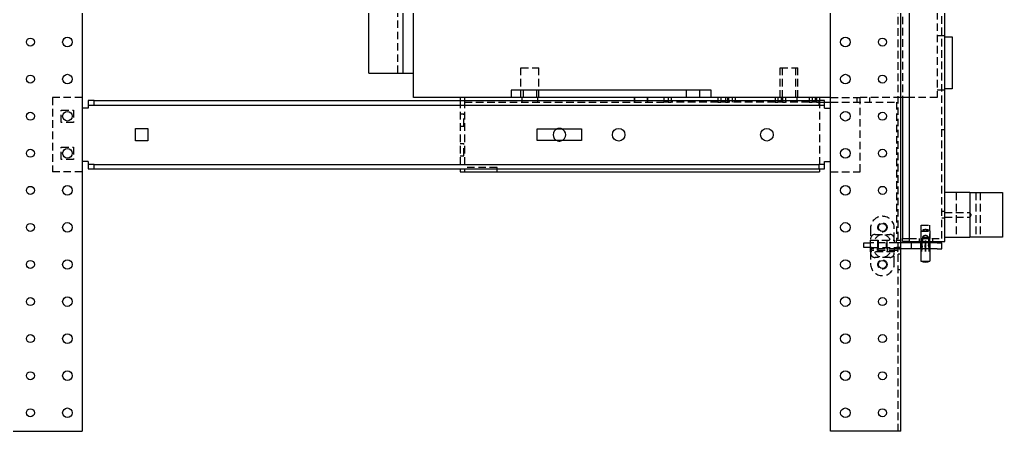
# Model space of a CAD drawing. Header units: millimetres. Extents: x -116965 to 323937, y 291661 to 566926.
# Drawn here: x -13922.2 to -13507.7, y 326065.7 to 326239.2 of the extents above; entities that cross this region are included whole.
import ezdxf

# ---------------------------------------------------------------- set-up
doc = ezdxf.new("R2010")
doc.units = ezdxf.units.MM
doc.linetypes.add('HIDDEN2', pattern=[4.7625, 3.175, -1.5875])
doc.layers.add('ALPHA', color=255, linetype='Continuous')
doc.layers.add('Pointille_Court', color=40, linetype='HIDDEN2', lineweight=25)

msp = doc.modelspace()

# ---------------------------------------------------------------- linework, layer by layer
at = {"layer": 'ALPHA'}
for p, q in [((-13895.777225, 326690.706516), (-13895.777225, 326065.706516)), ((-13580.152225, 326065.706516), (-13580.152225, 326690.706516)), ((-13550.464725, 326065.706516), (-13550.464725, 326690.706516)), ((-13547.027225, 326516.331516), (-13547.027225, 326145.706516)), ((-13532.027225, 326145.706516), (-13532.027225, 326516.331516)), ((-13774.839725, 326216.644016), (-13774.839725, 326267.112766)), ((-13760.464725, 326216.644016), (-13760.464725, 326267.112766)), ((-13756.089725, 326216.644016), (-13756.089725, 326267.112766)), ((-13532.027225, 326231.956516), (-13528.902225, 326231.956516)), ((-13528.902225, 326231.956516), (-13528.902225, 326210.081516)), ((-13774.839725, 326216.644016), (-13760.464725, 326216.644016)), ((-13760.464725, 326216.644016), (-13756.089725, 326216.644016)), ((-13756.089725, 326206.331516), (-13756.089725, 326216.644016)), ((-13714.839725, 326209.456516), (-13714.839725, 326206.331516)), ((-13630.464725, 326209.456516), (-13714.839725, 326209.456516)), ((-13630.464725, 326206.331516), (-13630.464725, 326209.456516)), ((-13528.902225, 326210.081516), (-13532.027225, 326210.081516)), ((-13893.277225, 326205.081516), (-13893.277225, 326203.206516)), ((-13890.777225, 326205.081516), (-13893.277225, 326205.081516)), ((-13890.777225, 326205.081516), (-13585.152225, 326205.081516)), ((-13890.777225, 326203.206516), (-13890.777225, 326205.081516)), ((-13736.402225, 326206.331516), (-13756.089725, 326206.331516)), ((-13736.402225, 326206.331516), (-13736.402225, 326205.081516)), ((-13734.527225, 326206.331516), (-13736.402225, 326206.331516)), ((-13584.839725, 326206.331516), (-13734.527225, 326206.331516)), ((-13734.527225, 326206.331516), (-13734.527225, 326205.081516)), ((-13585.152225, 326205.081516), (-13585.152225, 326203.206516)), ((-13582.652225, 326205.081516), (-13585.152225, 326205.081516)), ((-13580.152225, 326206.331516), (-13584.839725, 326206.331516)), ((-13584.839725, 326206.331516), (-13584.839725, 326205.081516)), ((-13582.652225, 326203.206516), (-13582.652225, 326205.081516)), ((-13582.652225, 326204.456516), (-13580.152225, 326204.456516)), ((-13547.027225, 326206.331516), (-13550.464725, 326206.331516)), ((-13549.839725, 326206.331516), (-13549.839725, 326146.956516)), ((-13893.277225, 326201.956516), (-13895.777225, 326201.956516)), ((-13893.277225, 326203.206516), (-13890.777225, 326203.206516)), ((-13893.277225, 326203.206516), (-13893.277225, 326201.956516)), ((-13890.777225, 326203.206516), (-13585.152225, 326203.206516)), ((-13585.152225, 326203.206516), (-13582.652225, 326203.206516)), ((-13582.652225, 326201.956516), (-13582.652225, 326203.206516)), ((-13582.652225, 326201.956516), (-13580.152225, 326201.956516)), ((-13873.370975, 326193.300266), (-13868.183475, 326193.300266)), ((-13873.370975, 326188.112766), (-13873.370975, 326193.300266)), ((-13868.183475, 326193.300266), (-13868.183475, 326188.112766)), ((-13703.902225, 326188.206516), (-13703.902225, 326193.206516)), ((-13703.902225, 326193.206516), (-13685.152225, 326193.206516)), ((-13685.152225, 326193.206516), (-13685.152225, 326188.206516)), ((-13868.183475, 326188.112766), (-13873.370975, 326188.112766)), ((-13685.152225, 326188.206516), (-13703.902225, 326188.206516)), ((-13893.277225, 326179.456516), (-13895.777225, 326179.456516)), ((-13893.277225, 326179.456516), (-13893.277225, 326178.206516)), ((-13582.652225, 326179.456516), (-13580.152225, 326179.456516)), ((-13582.652225, 326178.206516), (-13582.652225, 326179.456516)), ((-13893.277225, 326178.206516), (-13893.277225, 326176.331516)), ((-13890.777225, 326178.206516), (-13893.277225, 326178.206516)), ((-13893.277225, 326176.331516), (-13890.777225, 326176.331516)), ((-13890.777225, 326178.206516), (-13585.152225, 326178.206516)), ((-13890.777225, 326176.331516), (-13890.777225, 326178.206516)), ((-13890.777225, 326176.331516), (-13585.152225, 326176.331516)), ((-13736.402225, 326176.331516), (-13736.402225, 326175.081516)), ((-13736.402225, 326175.081516), (-13734.527225, 326175.081516)), ((-13734.527225, 326176.331516), (-13734.527225, 326175.081516)), ((-13734.527225, 326175.081516), (-13584.839725, 326175.081516)), ((-13585.152225, 326178.206516), (-13585.152225, 326176.331516)), ((-13582.652225, 326178.206516), (-13585.152225, 326178.206516)), ((-13585.152225, 326176.331516), (-13582.652225, 326176.331516)), ((-13584.839725, 326176.331516), (-13584.839725, 326175.081516)), ((-13582.652225, 326176.331516), (-13582.652225, 326178.206516)), ((-13521.402225, 326166.331516), (-13532.027225, 326166.331516)), ((-13521.402225, 326166.331516), (-13521.402225, 326147.581516)), ((-13521.402225, 326166.331516), (-13507.709601, 326166.331516)), ((-13507.709601, 326166.331516), (-13507.709601, 326147.581516)), ((-13549.839725, 326145.706516), (-13549.839725, 326146.956516)), ((-13549.839725, 326146.956516), (-13547.027225, 326146.956516)), ((-13547.027225, 326145.706516), (-13549.839725, 326145.706516)), ((-13547.027225, 326145.706516), (-13532.027225, 326145.706516)), ((-13545.152225, 326145.081516), (-13545.152225, 326145.706516)), ((-13535.152225, 326145.081516), (-13535.152225, 326145.706516)), ((-13532.027225, 326147.581516), (-13521.402225, 326147.581516)), ((-13507.709601, 326147.581516), (-13521.402225, 326147.581516)), ((-13546.089725, 326145.081516), (-13550.464725, 326145.081516)), ((-13546.089725, 326142.581516), (-13550.464725, 326142.581516)), ((-13546.089725, 326142.581516), (-13546.089725, 326145.081516)), ((-13535.152225, 326145.081516), (-13546.089725, 326145.081516)), ((-13535.152225, 326142.581516), (-13546.089725, 326142.581516)), ((-13542.027225, 326142.581516), (-13542.027225, 326137.456516)), ((-13538.277225, 326142.581516), (-13538.277225, 326137.456516)), ((-13535.152225, 326145.081516), (-13533.277225, 326145.081516)), ((-13535.152225, 326142.581516), (-13533.277225, 326142.581516)), ((-13533.277225, 326142.581516), (-13533.277225, 326145.081516)), ((-13542.027225, 326137.456516), (-13538.277225, 326137.456516)), ((-13925.464725, 326065.706516), (-13895.777225, 326065.706516)), ((-13550.464725, 326065.706516), (-13580.152225, 326065.706516))]:
    msp.add_line(p, q, dxfattribs=at)
for centre, radius in [((-13917.652225, 326229.769016), 1.6875), ((-13902.027225, 326229.769016), 2.03125), ((-13573.902225, 326229.769016), 2.03125), ((-13558.277225, 326229.769016), 1.6875), ((-13917.652225, 326214.144016), 1.6875), ((-13902.027225, 326214.144016), 2.03125), ((-13573.902225, 326214.144016), 2.03125), ((-13558.277225, 326214.144016), 1.6875), ((-13917.652225, 326198.519016), 1.6875), ((-13902.027225, 326198.519016), 2.03125), ((-13573.902225, 326198.519016), 2.03125), ((-13558.277225, 326198.519016), 1.6875), ((-13669.527225, 326190.706516), 2.65625), ((-13607.027225, 326190.706516), 2.65625), ((-13917.652225, 326182.894016), 1.6875), ((-13902.027225, 326182.894016), 2.03125), ((-13573.902225, 326182.894016), 2.03125), ((-13558.277225, 326182.894016), 1.6875), ((-13917.652225, 326167.269016), 1.6875), ((-13902.027225, 326167.269016), 2.03125), ((-13573.902225, 326167.269016), 2.03125), ((-13558.277225, 326167.269016), 1.6875), ((-13902.027225, 326151.644016), 2.03125), ((-13573.902225, 326151.644016), 2.03125), ((-13917.652225, 326151.644016), 1.6875), ((-13558.277225, 326151.644016), 1.6875), ((-13917.652225, 326136.019016), 1.6875), ((-13902.027225, 326136.019016), 2.03125), ((-13573.902225, 326136.019016), 2.03125), ((-13558.277225, 326136.019016), 1.6875), ((-13917.652225, 326120.394016), 1.6875), ((-13902.027225, 326120.394016), 2.03125), ((-13573.902225, 326120.394016), 2.03125), ((-13558.277225, 326120.394016), 1.6875), ((-13917.652225, 326104.769016), 1.6875), ((-13902.027225, 326104.769016), 2.03125), ((-13573.902225, 326104.769016), 2.03125), ((-13558.277225, 326104.769016), 1.6875), ((-13917.652225, 326089.144016), 1.6875), ((-13902.027225, 326089.144016), 2.03125), ((-13573.902225, 326089.144016), 2.03125), ((-13558.277225, 326089.144016), 1.6875), ((-13917.652225, 326073.519016), 1.6875), ((-13902.027225, 326073.519016), 2.03125), ((-13573.902225, 326073.519016), 2.03125), ((-13558.277225, 326073.519016), 1.6875)]:
    msp.add_circle(centre, radius, dxfattribs=at)
for centre, radius, start, end in [((-13694.527225, 326190.706516), 2.65625, 109.74992279, 250.25007721), ((-13694.527225, 326190.706516), 2.65625, 289.74992279, 70.25007721), ((-13540.152225, 326140.722141), 3.765625, 240.13716564, 299.86283436)]:
    msp.add_arc(centre, radius, start, end, dxfattribs=at)
for major_axis, ratio, start_param, end_param in [((0.156184, 23.959601), 0.0779847629, 2.1257914248, 2.1777898095), ((-1.697718, -23.959537), 0.0332164699, 5.2692293627, 5.3212277474), ((1.697718, -23.959537), 0.0332164699, 0.9619575598, 1.0139559445), ((-0.156184, 23.959601), 0.0779847629, 4.1053954977, 4.1573938823)]:
    msp.add_ellipse((-13540.152225, 326155.196416), major_axis=major_axis, ratio=ratio, start_param=start_param, end_param=end_param, dxfattribs=at)
at = {"layer": 'Pointille_Court'}
for p, q in [((-13551.714725, 326065.706516), (-13551.714725, 326690.706516)), ((-13533.277225, 326146.956516), (-13533.277225, 326515.081516)), ((-13549.839725, 326454.769016), (-13549.839725, 326206.331516)), ((-13535.152225, 326432.894016), (-13535.152225, 326206.331516)), ((-13762.652225, 326216.644016), (-13762.652225, 326296.644016)), ((-13535.152225, 326232.581516), (-13532.027225, 326232.581516)), ((-13710.777225, 326206.331516), (-13710.777225, 326218.831516)), ((-13710.777225, 326218.831516), (-13703.277225, 326218.831516)), ((-13703.277225, 326206.331516), (-13703.277225, 326218.831516)), ((-13601.402225, 326206.331516), (-13601.402225, 326218.831516)), ((-13601.402225, 326218.831516), (-13593.902225, 326218.831516)), ((-13600.464725, 326206.331516), (-13600.464725, 326218.831516)), ((-13594.839725, 326206.331516), (-13594.839725, 326218.831516)), ((-13593.902225, 326206.331516), (-13593.902225, 326218.831516)), ((-13709.839725, 326209.456516), (-13709.839725, 326206.331516)), ((-13704.214725, 326209.456516), (-13704.214725, 326206.331516)), ((-13641.089725, 326209.456516), (-13641.089725, 326206.331516)), ((-13635.464725, 326209.456516), (-13635.464725, 326206.331516)), ((-13532.027225, 326209.456516), (-13535.152225, 326209.456516)), ((-13908.277225, 326206.331516), (-13908.277225, 326175.081516)), ((-13895.777225, 326206.331516), (-13908.277225, 326206.331516)), ((-13736.402225, 326205.081516), (-13736.402225, 326176.331516)), ((-13734.527225, 326205.081516), (-13734.527225, 326176.331516)), ((-13734.527225, 326204.456516), (-13650.464725, 326204.456516)), ((-13710.308475, 326206.331516), (-13710.308475, 326204.456516)), ((-13703.745975, 326206.331516), (-13703.745975, 326204.456516)), ((-13662.995975, 326206.331516), (-13662.995975, 326204.456516)), ((-13662.808475, 326206.331516), (-13662.808475, 326204.456516)), ((-13657.495975, 326206.331516), (-13657.495975, 326204.456516)), ((-13657.308475, 326206.331516), (-13657.308475, 326204.456516)), ((-13650.464725, 326206.331516), (-13650.464725, 326204.456516)), ((-13648.589725, 326204.456516), (-13650.464725, 326204.456516)), ((-13648.589725, 326206.331516), (-13648.589725, 326204.456516)), ((-13648.589725, 326204.456516), (-13647.339725, 326204.456516)), ((-13647.339725, 326206.331516), (-13647.339725, 326204.456516)), ((-13627.652225, 326204.456516), (-13647.339725, 326204.456516)), ((-13627.652225, 326206.331516), (-13627.652225, 326204.456516)), ((-13627.652225, 326204.456516), (-13626.402225, 326204.456516)), ((-13626.402225, 326206.331516), (-13626.402225, 326204.456516)), ((-13624.527225, 326204.456516), (-13626.402225, 326204.456516)), ((-13624.527225, 326206.331516), (-13624.527225, 326204.456516)), ((-13624.527225, 326204.456516), (-13623.277225, 326204.456516)), ((-13623.589725, 326206.331516), (-13623.589725, 326204.456516)), ((-13623.277225, 326206.331516), (-13623.277225, 326204.456516)), ((-13603.589725, 326204.456516), (-13623.277225, 326204.456516)), ((-13621.714725, 326206.331516), (-13621.714725, 326204.456516)), ((-13620.464725, 326206.331516), (-13620.464725, 326204.456516)), ((-13603.589725, 326206.331516), (-13603.589725, 326204.456516)), ((-13603.589725, 326204.456516), (-13602.339725, 326204.456516)), ((-13602.339725, 326206.331516), (-13602.339725, 326204.456516)), ((-13600.464725, 326204.456516), (-13602.339725, 326204.456516)), ((-13600.933475, 326206.331516), (-13600.933475, 326204.456516)), ((-13600.464725, 326206.331516), (-13600.464725, 326204.456516)), ((-13600.464725, 326204.456516), (-13599.214725, 326204.456516)), ((-13599.214725, 326206.331516), (-13599.214725, 326204.456516)), ((-13589.214725, 326204.456516), (-13599.214725, 326204.456516)), ((-13594.370975, 326206.331516), (-13594.370975, 326204.456516)), ((-13589.214725, 326206.331516), (-13589.214725, 326204.456516)), ((-13589.214725, 326204.456516), (-13587.964725, 326204.456516)), ((-13587.964725, 326206.331516), (-13587.964725, 326204.456516)), ((-13586.089725, 326204.456516), (-13587.964725, 326204.456516)), ((-13586.714725, 326206.331516), (-13586.714725, 326204.456516)), ((-13586.089725, 326206.331516), (-13586.089725, 326204.456516)), ((-13586.089725, 326204.456516), (-13584.839725, 326204.456516)), ((-13584.839725, 326205.081516), (-13584.839725, 326176.331516)), ((-13584.839725, 326204.456516), (-13582.652225, 326204.456516)), ((-13580.152225, 326206.331516), (-13567.652225, 326206.331516)), ((-13580.152225, 326204.456516), (-13552.339725, 326204.456516)), ((-13569.058475, 326206.331516), (-13569.058475, 326204.456516)), ((-13550.464725, 326206.331516), (-13567.652225, 326206.331516)), ((-13567.652225, 326175.081516), (-13567.652225, 326206.331516)), ((-13563.745975, 326206.331516), (-13563.745975, 326204.456516)), ((-13552.339725, 326204.456516), (-13552.339725, 326146.331516)), ((-13535.152225, 326206.331516), (-13547.027225, 326206.331516)), ((-13904.620975, 326195.925266), (-13904.620975, 326201.112766)), ((-13904.620975, 326201.112766), (-13899.433475, 326201.112766)), ((-13899.433475, 326201.112766), (-13899.433475, 326195.925266)), ((-13736.402225, 326199.550266), (-13734.839725, 326199.550266)), ((-13734.839725, 326194.362766), (-13734.839725, 326199.550266)), ((-13899.433475, 326195.925266), (-13904.620975, 326195.925266)), ((-13736.402225, 326194.362766), (-13734.839725, 326194.362766)), ((-13533.277225, 326192.894016), (-13532.027225, 326192.894016)), ((-13736.402225, 326187.050266), (-13734.839725, 326187.050266)), ((-13734.839725, 326181.862766), (-13734.839725, 326187.050266)), ((-13904.620975, 326180.300266), (-13904.620975, 326185.487766)), ((-13904.620975, 326185.487766), (-13899.433475, 326185.487766)), ((-13899.433475, 326185.487766), (-13899.433475, 326180.300266)), ((-13899.433475, 326180.300266), (-13904.620975, 326180.300266)), ((-13736.402225, 326181.862766), (-13734.839725, 326181.862766)), ((-13895.777225, 326175.081516), (-13908.277225, 326175.081516)), ((-13720.777225, 326176.956516), (-13734.527225, 326176.956516)), ((-13720.777225, 326175.081516), (-13720.777225, 326176.956516)), ((-13580.152225, 326175.081516), (-13567.652225, 326175.081516)), ((-13527.151652, 326166.331516), (-13527.151652, 326147.581516)), ((-13518.88279, 326166.331516), (-13518.88279, 326147.581516)), ((-13517.084601, 326166.331516), (-13517.084601, 326147.581516)), ((-13532.027225, 326158.362766), (-13533.277225, 326158.362766)), ((-13532.027225, 326157.956516), (-13521.402225, 326157.956516)), ((-13520.801364, 326156.956516), (-13521.402225, 326157.956516)), ((-13532.027225, 326155.550266), (-13533.277225, 326155.550266)), ((-13532.027225, 326155.956516), (-13521.402225, 326155.956516)), ((-13520.801364, 326156.956516), (-13521.402225, 326155.956516)), ((-13563.277225, 326151.331516), (-13563.277225, 326146.331516)), ((-13553.277225, 326146.331516), (-13553.277225, 326151.331516)), ((-13542.027225, 326150.206516), (-13542.027225, 326142.581516)), ((-13542.027225, 326150.206516), (-13538.277225, 326150.206516)), ((-13541.995961, 326145.706516), (-13541.995961, 326152.581516)), ((-13541.995961, 326152.581516), (-13538.308461, 326152.581516)), ((-13541.995961, 326150.081516), (-13538.308461, 326150.081516)), ((-13538.308461, 326145.706516), (-13538.308461, 326152.581516)), ((-13538.277225, 326150.206516), (-13538.277225, 326142.581516)), ((-13563.277225, 326146.331516), (-13553.277225, 326146.331516)), ((-13563.277225, 326145.081516), (-13563.277225, 326146.331516)), ((-13561.402225, 326148.706516), (-13555.152225, 326148.706516)), ((-13560.214725, 326145.081516), (-13560.214725, 326146.331516)), ((-13560.152225, 326146.331516), (-13560.152225, 326141.331516)), ((-13556.402225, 326146.331516), (-13556.402225, 326141.331516)), ((-13556.339725, 326145.081516), (-13556.339725, 326146.331516)), ((-13553.277225, 326146.331516), (-13553.277225, 326145.081516)), ((-13552.339725, 326146.331516), (-13550.464725, 326146.331516)), ((-13552.339725, 326145.081516), (-13552.339725, 326146.331516)), ((-13547.027225, 326146.956516), (-13533.277225, 326146.956516)), ((-13542.652225, 326145.706516), (-13542.652225, 326146.956516)), ((-13542.089725, 326145.081516), (-13542.089725, 326145.706516)), ((-13541.503538, 326143.831516), (-13541.776023, 326146.123183)), ((-13541.558475, 326145.706516), (-13541.558475, 326146.956516)), ((-13541.402225, 326147.581516), (-13541.402225, 326145.706516)), ((-13541.402225, 326147.581516), (-13538.902225, 326147.581516)), ((-13540.152225, 326143.831516), (-13540.152225, 326146.123183)), ((-13538.902225, 326147.581516), (-13538.902225, 326145.706516)), ((-13538.800912, 326143.831516), (-13538.528427, 326146.123183)), ((-13538.745975, 326145.706516), (-13538.745975, 326146.956516)), ((-13538.214725, 326145.081516), (-13538.214725, 326145.706516)), ((-13537.027225, 326145.706516), (-13537.027225, 326146.956516)), ((-13566.089725, 326143.206516), (-13566.089725, 326145.081516)), ((-13566.089725, 326145.081516), (-13563.277225, 326145.081516)), ((-13562.964725, 326143.206516), (-13566.089725, 326143.206516)), ((-13563.277225, 326142.581516), (-13563.277225, 326145.081516)), ((-13552.339725, 326145.081516), (-13563.277225, 326145.081516)), ((-13552.339725, 326142.581516), (-13563.277225, 326142.581516)), ((-13563.277225, 326141.331516), (-13563.277225, 326142.581516)), ((-13563.277225, 326141.331516), (-13563.277225, 326136.331516)), ((-13553.277225, 326141.331516), (-13563.277225, 326141.331516)), ((-13562.964725, 326141.956516), (-13562.964725, 326143.206516)), ((-13562.964725, 326143.206516), (-13552.339725, 326143.206516)), ((-13552.339725, 326141.956516), (-13562.964725, 326141.956516)), ((-13560.464725, 326143.206516), (-13560.464725, 326141.956516)), ((-13560.214725, 326142.581516), (-13560.214725, 326145.081516)), ((-13560.214725, 326142.581516), (-13560.214725, 326141.331516)), ((-13559.964725, 326143.206516), (-13559.964725, 326145.081516)), ((-13556.589725, 326143.206516), (-13556.589725, 326145.081516)), ((-13556.339725, 326142.581516), (-13556.339725, 326145.081516)), ((-13556.339725, 326142.581516), (-13556.339725, 326141.331516)), ((-13556.089725, 326143.206516), (-13556.089725, 326141.956516)), ((-13553.277225, 326142.581516), (-13553.277225, 326141.331516)), ((-13553.277225, 326136.331516), (-13553.277225, 326141.331516)), ((-13550.464725, 326145.081516), (-13552.339725, 326145.081516)), ((-13550.464725, 326143.206516), (-13552.339725, 326143.206516)), ((-13550.464725, 326142.581516), (-13552.339725, 326142.581516)), ((-13542.027225, 326142.581516), (-13542.027225, 326145.081516)), ((-13541.503538, 326143.831516), (-13541.872308, 326143.873037)), ((-13541.872308, 326143.789996), (-13541.503538, 326143.831516)), ((-13541.870836, 326143.831516), (-13541.660761, 326143.831516)), ((-13541.503538, 326143.831516), (-13541.869352, 326143.87315)), ((-13541.503538, 326143.831516), (-13541.869352, 326143.789882)), ((-13541.503538, 326143.831516), (-13541.776023, 326141.539849)), ((-13541.662957, 326143.87315), (-13541.503538, 326143.831516)), ((-13541.662957, 326143.789882), (-13541.503538, 326143.831516)), ((-13541.503538, 326143.831516), (-13541.660761, 326143.831516)), ((-13541.658568, 326143.873037), (-13541.503538, 326143.831516)), ((-13541.503538, 326143.831516), (-13541.658568, 326143.789996)), ((-13540.365965, 326143.873037), (-13540.152225, 326143.831516)), ((-13540.152225, 326143.831516), (-13540.365965, 326143.789996)), ((-13540.152225, 326143.831516), (-13540.3623, 326143.831516)), ((-13540.35862, 326143.87315), (-13540.152225, 326143.831516)), ((-13540.35862, 326143.789882), (-13540.152225, 326143.831516)), ((-13540.152225, 326143.831516), (-13539.94583, 326143.87315)), ((-13540.152225, 326143.831516), (-13539.938485, 326143.873037)), ((-13540.152225, 326143.831516), (-13540.152225, 326141.539849)), ((-13539.94215, 326143.831516), (-13540.152225, 326143.831516)), ((-13539.938485, 326143.789996), (-13540.152225, 326143.831516)), ((-13540.152225, 326143.831516), (-13539.94583, 326143.789882)), ((-13538.800912, 326143.831516), (-13538.641492, 326143.87315)), ((-13538.435098, 326143.87315), (-13538.800912, 326143.831516)), ((-13538.432142, 326143.873037), (-13538.800912, 326143.831516)), ((-13538.800912, 326143.831516), (-13538.645882, 326143.873037)), ((-13538.800912, 326143.831516), (-13538.528427, 326141.539849)), ((-13538.643689, 326143.831516), (-13538.800912, 326143.831516)), ((-13538.435098, 326143.789882), (-13538.800912, 326143.831516)), ((-13538.800912, 326143.831516), (-13538.432142, 326143.789996)), ((-13538.645882, 326143.789996), (-13538.800912, 326143.831516)), ((-13538.800912, 326143.831516), (-13538.641492, 326143.789882)), ((-13538.643689, 326143.831516), (-13538.433614, 326143.831516)), ((-13538.277225, 326142.581516), (-13538.277225, 326145.081516)), ((-13555.152225, 326138.956516), (-13561.402225, 326138.956516)), ((-13550.464725, 326140.394016), (-13551.714725, 326140.394016)), ((-13550.464725, 326133.831516), (-13551.714725, 326133.831516))]:
    msp.add_line(p, q, dxfattribs=at)
for centre in [(-13558.277225, 326151.644016), (-13558.277225, 326136.019016)]:
    msp.add_circle(centre, 1.9375, dxfattribs=at)
for centre, radius, start, end in [((-13694.527225, 326190.706516), 2.65625, 90, 109.74992279), ((-13694.527225, 326190.706516), 2.65625, 70.25007721, 90), ((-13694.527225, 326190.706516), 2.65625, 250.25007721, 289.74992279), ((-13558.277225, 326151.331516), 5, 0, 180), ((-13540.152225, 326146.940891), 3.765625, 60.13716564, 119.86283436), ((-13561.402225, 326146.831516), 1.875, 90, 180), ((-13558.277225, 326145.063938), 3.517578, 21.12202138, 158.87797862), ((-13555.152225, 326146.831516), 1.875, 0, 90), ((-13540.152225, 326146.644016), 1.5625, 36.86989764, 143.13010236), ((-13558.277225, 326142.599094), 3.517578, 201.12202138, 338.87797862), ((-13552.339725, 326141.331516), 1.875, 0, 90), ((-13552.339725, 326141.331516), 0.625, 0, 90), ((-13561.402225, 326140.831516), 1.875, 180, 270), ((-13555.152225, 326140.831516), 1.875, 270, 0), ((-13558.277225, 326136.331516), 5, 180, 0)]:
    msp.add_arc(centre, radius, start, end, dxfattribs=at)
for centre, major_axis, ratio, start_param, end_param in [((-13540.152225, 326132.466617), (0.156184, -23.959601), 0.0779847629, 4.1053954977, 4.2156962226), ((-13540.152225, 326132.466617), (-1.697718, 23.959537), 0.0332164699, 0.9619575598, 1.0722582847), ((-13540.152225, 326132.466617), (1.543658, 23.959506), 0.0444209743, 0.9671731361, 1.077473861), ((-13540.152225, 326132.466617), (-1.543658, 23.959506), 0.0444209743, 5.2057114462, 5.3160121711), ((-13540.152225, 326132.466617), (1.697718, 23.959537), 0.0332164699, 5.2109270225, 5.3212277474), ((-13540.152225, 326132.466617), (-0.156184, -23.959601), 0.0779847629, 2.0674890846, 2.1777898095), ((-13540.152225, 326143.617284), (-1.874939, 0.223975), 0.0676868882, 5.8779727804, 5.8819151496), ((-13540.152225, 326155.196416), (0.156184, 23.959601), 0.0779847629, 2.0635467155, 2.0655141579), ((-13540.152225, 326132.466617), (0.156184, -23.959601), 0.0779847629, 4.2176711493, 4.2196385917), ((-13540.152225, 326144.045749), (1.874939, 0.223975), 0.0676868882, 3.5428628112, 3.5468051803), ((-13540.152225, 326155.196416), (0.156184, 23.959601), 0.0779847629, 2.0674890846, 2.1257914248), ((-13540.152225, 326155.196416), (-1.697718, -23.959537), 0.0332164699, 5.2109270225, 5.2692293627), ((-13540.152225, 326143.617284), (-1.874939, 0.223975), 0.0676868882, 5.6534289616, 5.6573713307), ((-13540.152225, 326144.045749), (1.874939, 0.223975), 0.0676868882, 3.7674066301, 3.7713489992), ((-13540.152225, 326155.196416), (-1.697718, -23.959537), 0.0332164699, 5.2069846534, 5.2089520958), ((-13540.152225, 326132.466617), (-1.697718, 23.959537), 0.0332164699, 1.0742332114, 1.0762006538), ((-13540.152225, 326143.617284), (-1.875, 0), 0.1372965938, 4.8226897053, 4.8266320744), ((-13540.152225, 326155.196416), (1.543658, -23.959506), 0.0444209743, 5.2017690771, 5.2037365195), ((-13540.152225, 326132.466617), (1.543658, 23.959506), 0.0444209743, 1.0794487877, 1.0814162301), ((-13540.152225, 326144.045749), (1.875, 0), 0.1372965938, 4.5981458864, 4.6020882555), ((-13540.152225, 326155.196416), (1.543658, -23.959506), 0.0444209743, 5.2057114462, 5.3160121711), ((-13540.152225, 326155.196416), (-1.543658, -23.959506), 0.0444209743, 0.9671731361, 1.077473861), ((-13540.152225, 326143.617284), (-1.875, 0), 0.1372965938, 4.5981458864, 4.6020882555), ((-13540.152225, 326144.045749), (1.875, 0), 0.1372965938, 4.8226897053, 4.8266320744), ((-13540.152225, 326155.196416), (-1.543658, -23.959506), 0.0444209743, 1.0794487877, 1.0814162301), ((-13540.152225, 326132.466617), (-1.543658, 23.959506), 0.0444209743, 5.2017690771, 5.2037365195), ((-13540.152225, 326143.617284), (-1.874939, -0.223975), 0.0676868882, 3.7674066301, 3.7713489992), ((-13540.152225, 326155.196416), (1.697718, -23.959537), 0.0332164699, 1.0742332114, 1.0762006538), ((-13540.152225, 326132.466617), (1.697718, 23.959537), 0.0332164699, 5.2069846534, 5.2089520958), ((-13540.152225, 326144.045749), (1.874939, -0.223975), 0.0676868882, 5.6534289616, 5.6573713307), ((-13540.152225, 326155.196416), (1.697718, -23.959537), 0.0332164699, 1.0139559445, 1.0722582847), ((-13540.152225, 326155.196416), (-0.156184, 23.959601), 0.0779847629, 4.1573938823, 4.2156962226), ((-13540.152225, 326143.617284), (-1.874939, -0.223975), 0.0676868882, 3.5428628112, 3.5468051803), ((-13540.152225, 326144.045749), (1.874939, -0.223975), 0.0676868882, 5.8779727804, 5.8819151496), ((-13540.152225, 326155.196416), (-0.156184, 23.959601), 0.0779847629, 4.2176711493, 4.2196385917), ((-13540.152225, 326132.466617), (-0.156184, -23.959601), 0.0779847629, 2.0635467155, 2.0655141579)]:
    msp.add_ellipse(centre, major_axis=major_axis, ratio=ratio, start_param=start_param, end_param=end_param, dxfattribs=at)

doc.saveas('drawing.dxf')
